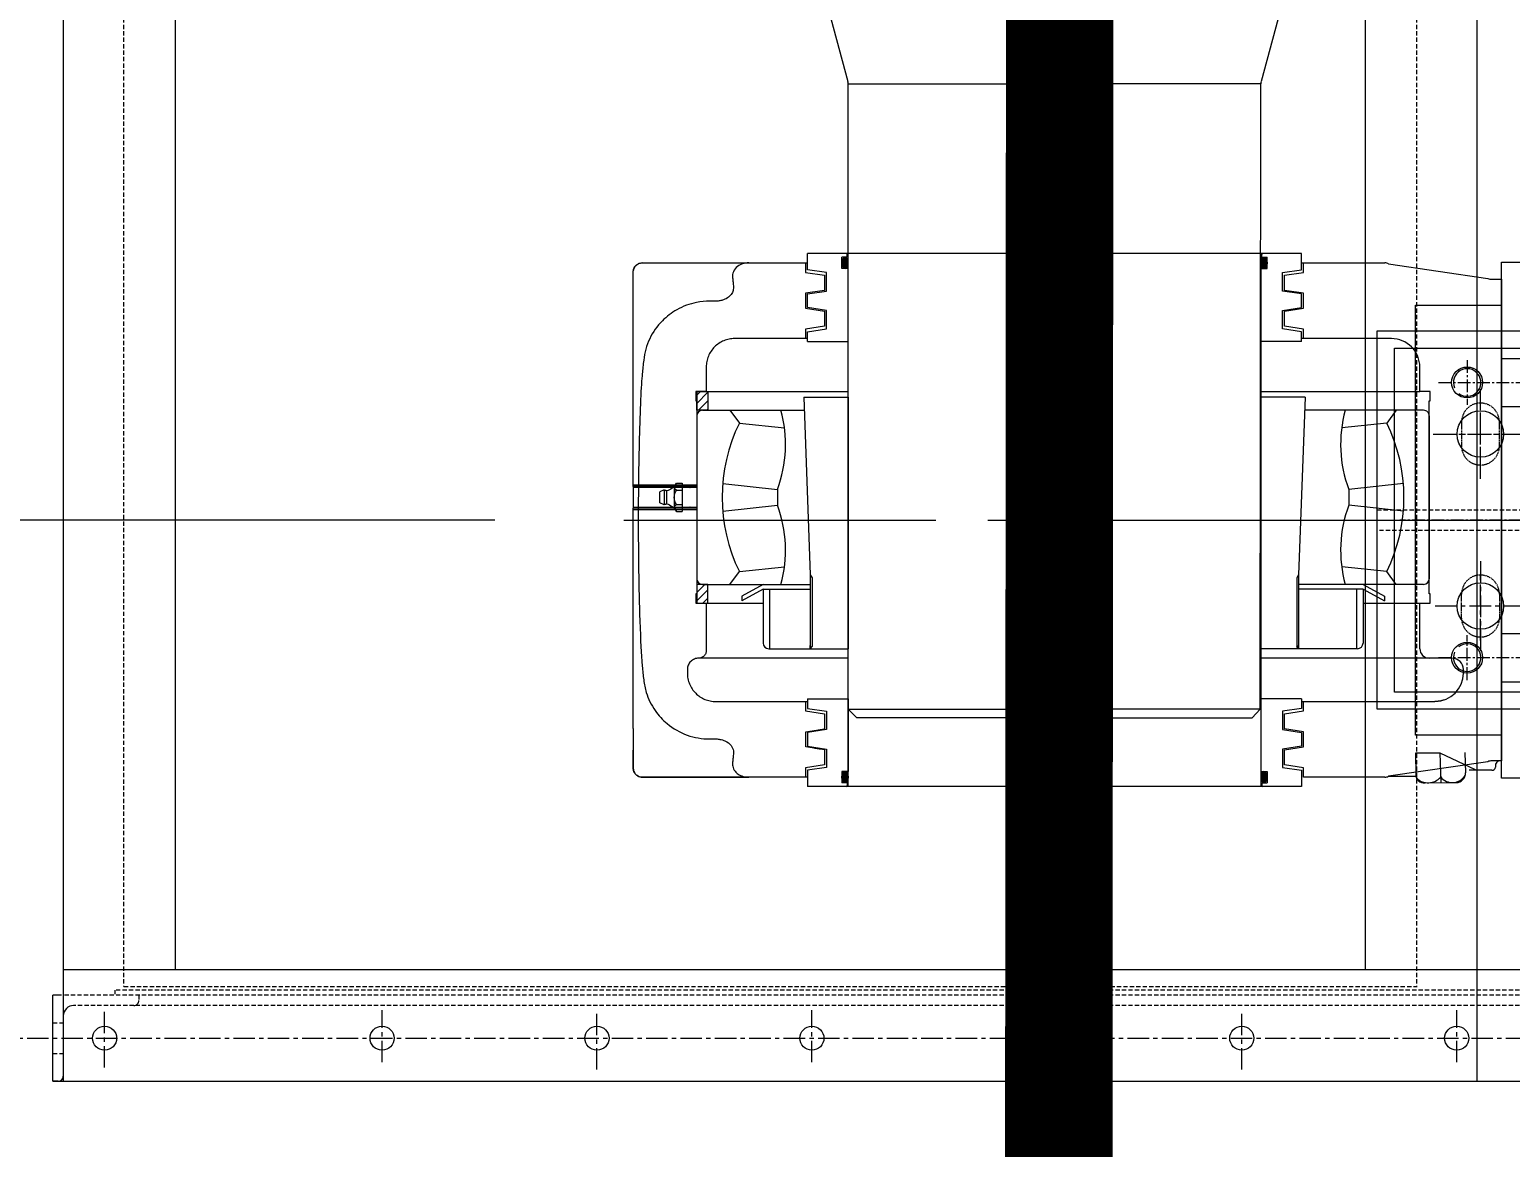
# Model space of a CAD drawing. Header units: inches. Extents: x 209270 to 234360, y -180214 to -150194.
# Drawn here: x 219416 to 220277, y -163428 to -162779 of the extents above; entities that cross this region are included whole.
import ezdxf

# ---------------------------------------------------------------- set-up
doc = ezdxf.new("R2010")
doc.units = ezdxf.units.IN
doc.header["$LTSCALE"] = 10
doc.header["$MEASUREMENT"] = 0
for name, pattern in [('CENTER', [2, 1.25, -0.25, 0.25, -0.25]), ('CENTER2', [1.125, 0.75, -0.125, 0.125, -0.125]), ('HIDDEN', [0.375, 0.25, -0.125])]:
    doc.linetypes.add(name, pattern=pattern)
doc.layers.get('Defpoints').update_dxf_attribs({"color": 69})
doc.layers.add('$AUDIT_BAD_LAYER1', color=7, linetype='Continuous')
for name, color, linetype, lineweight in [('All Bought', 110, 'Continuous', 9), ('CEN', 1, 'CENTER', 9), ('CENETR LINE', 1, 'CENTER2', 9), ('DIM', 42, 'Continuous', 13), ('DIM.', 42, 'Continuous', 13), ('HIDDDEN', 3, 'HIDDEN', 9), ('HIDDEN', 3, 'HIDDEN', 9), ('hoist', 221, 'Continuous', 9), ('MAIN OBJECT', 2, 'Continuous', 18), ('OBJECT', 2, 'Continuous', 18), ('plumer block', 3, 'Continuous', 5), ('STR25', 30, 'Continuous', 5), ('STRUC-25HD', 3, 'HIDDEN', 5)]:
    doc.layers.add(name, color=color, linetype=linetype, lineweight=lineweight)
doc.styles.add('TEXT_225', font='ROMANS.shx', dxfattribs={"width": 0.8})
doc.dimstyles.new('ISGEC_75', dxfattribs={"dimscale": 75, "dimtxt": 2.5, "dimasz": 2.5, "dimexe": 1, "dimexo": 1, "dimgap": 1, "dimtad": 1, "dimdec": 0, "dimzin": 1, "dimdsep": 46, "dimtxsty": 'TEXT_225', "dimcen": 0, "dimclrd": 42, "dimclre": 42, "dimclrt": 4, "dimadec": 0, "dimazin": 0, "dimtfac": 1, "dimtdec": 0, "dimtmove": 0, "dimatfit": 3, "dimfxl": 1, "dimtfill": 1, "dimtolj": 1, "dimtzin": 0, "dimlwd": -1, "dimlwe": -1, "dimarcsym": 0})

# ---------------------------------------------------------------- blocks, each defined once
blk = doc.blocks.new('*D291')
at = {"layer": 'Defpoints', "color": 0, "transparency": 16777216}
for p in [(219718.38, -161563.69), (214886.03, -165263.69), (216776.17, -165263.69, 0.78)]:
    blk.add_point(p, dxfattribs=at)
at = {"layer": 'DIM', "color": 42, "transparency": 16777216}
for p, q in [((219643.38, -161563.69), (214811.03, -161563.69)), ((214886.03, -161751.19), (214886.03, -165076.19)), ((216701.17, -165263.69), (214811.03, -165263.69))]:
    blk.add_line(p, q, dxfattribs=at)
for points in [[(214854.78, -161751.19), (214917.28, -161751.19), (214886.03, -161563.69)], [(214854.78, -165076.19), (214917.28, -165076.19), (214886.03, -165263.69)]]:
    blk.add_solid(points, dxfattribs=at)
at = {"layer": 'DIM', "color": 4, "transparency": 16777216, "insert": (214717.28, -163413.69), "char_height": 187.5, "attachment_point": 5, "rotation": 90, "style": 'TEXT_225', "bg_fill": 3, "box_fill_scale": 1.25, "bg_fill_color": 256, "bg_fill_true_color": 13158600, "bg_fill_transparency": 0}
blk.add_mtext('\\A1;3700', dxfattribs=at)
blk = doc.blocks.new('g.n')
at = {"color": 0, "ltscale": 3.5}
for p, q in [((5686.48, 3491.64), (5687.46, 3494.02)), ((5693.4, 3494.02), (5687.46, 3494.02)), ((5694.37, 3491.64), (5693.4, 3494.02)), ((5684.77, 3486.29), (5682.88, 3485.21)), ((5682.88, 3485.21), (5682.88, 3482.13)), ((5696.09, 3486.29), (5684.77, 3486.29)), ((5686.48, 3491.64), (5694.37, 3491.64)), ((5686.65, 3485.11), (5686.65, 3482.13)), ((5686.98, 3490.45), (5693.87, 3490.45)), ((5694.2, 3485.11), (5694.2, 3482.13)), ((5696.09, 3486.29), (5697.98, 3485.21)), ((5697.98, 3485.21), (5697.98, 3482.13))]:
    blk.add_line(p, q, dxfattribs=at)
blk.add_line((5682.88, 3482.13), (5697.98, 3482.13))
for centre, radius, start, end in [((5679.46, 3492.11), 7.7, 296.99018, 347.57223), ((5684.77, 3484.2), 2.09, 25.59154, 90), ((5687.73, 3491.47), 1.26, 172.0738, 233.49101), ((5690.43, 3479.71), 6.59, 55.03966, 124.96034), ((5693.12, 3491.47), 1.26, 306.50899, 7.9262), ((5701.4, 3492.11), 7.7, 192.42777, 243.00982), ((5696.09, 3484.2), 2.09, 90, 154.40846)]:
    blk.add_arc(centre, radius, start, end, dxfattribs=at)
blk = doc.blocks.new('A$C7d42b53c')
at = {"layer": 'All Bought'}
h = blk.add_hatch(dxfattribs=at)
h.set_pattern_fill('ANSI31', color=256, scale=1.1, angle=90)
h.set_pattern_definition([(135, (-66904.0787, -158575.442), (-2.46957043, -2.46957043), [])])
h.paths.add_polyline_path([(-37.4, 468), (-48.4, 468), (-48.4, 461.5), (-37.4, 461.5)])
h = blk.add_hatch(dxfattribs=at)
h.set_pattern_fill('ANSI31', color=256, scale=1.1, angle=90)
h.set_pattern_definition([(135, (-66873.2787, -158575.442), (-2.46957043, -2.46957043), [])])
h.paths.add_polyline_path([(63.8, 461.5), (74.8, 461.5), (74.8, 468), (63.8, 468)])
h = blk.add_hatch(color=5, dxfattribs=at)
h.dxf.hatch_style = 1
h.set_gradient(color1=(0, 0, 255), color2=(255, 255, 0), tint=1)
edge = h.paths.add_edge_path()
edge.add_ellipse((-149.5, 381.82), major_axis=(3.3, 0), ratio=0.55, start_angle=0, end_angle=360)
h = blk.add_hatch(color=5, dxfattribs=at)
h.dxf.hatch_style = 1
h.set_gradient(color1=(0, 0, 255), color2=(255, 255, 0), tint=1)
edge = h.paths.add_edge_path()
edge.add_ellipse((149.5, 381.82), major_axis=(-3.3, 0), ratio=0.55, start_angle=0, end_angle=360, ccw=False)
h = blk.add_hatch(color=5, dxfattribs=at)
h.dxf.hatch_style = 1
h.set_gradient(color1=(0, 0, 255), color2=(255, 255, 0), tint=1)
edge = h.paths.add_edge_path()
edge.add_ellipse((-149.5, 138.18), major_axis=(3.3, 0), ratio=0.55, start_angle=0, end_angle=360, ccw=False)
h = blk.add_hatch(color=5, dxfattribs=at)
h.dxf.hatch_style = 1
h.set_gradient(color1=(0, 0, 255), color2=(255, 255, 0), tint=1)
edge = h.paths.add_edge_path()
edge.add_ellipse((149.5, 138.18), major_axis=(-3.3, 0), ratio=0.55, start_angle=0, end_angle=360)
for p, q in [((-149.5, 499.72), (-149.5, 437.76)), ((-144.22, 505), (-133.79, 505)), ((-121.21, 505), (6.91, 505)), ((19.49, 505), (144.22, 505)), ((149.5, 499.72), (149.5, 437.76)), ((-86.9, 473.5), (-89, 473.5)), ((-80.3, 380), (-80.3, 466.9)), ((-42.9, 468.55), (-48.4, 468.55)), ((-48.4, 468.55), (-48.4, 462.5)), ((13.2, 468), (-48.4, 468)), ((-42.9, 468), (-42.9, 468.55)), ((60.5, 468), (-34.1, 468)), ((74.8, 468), (13.2, 468)), ((74.8, 468.55), (69.3, 468.55)), ((69.3, 468.55), (69.3, 468)), ((74.8, 462.5), (74.8, 468.55)), ((-105.5, 457), (-105.5, 403.65)), ((-48.4, 462.5), (-75.9, 462.5)), ((-48.4, 462.5), (-48.4, 429.5)), ((-37.4, 464.7), (-37.4, 402)), ((63.8, 464.7), (63.8, 405.49)), ((89, 462.5), (74.8, 462.5)), ((74.8, 462.5), (74.8, 380)), ((-37.4, 448.75), (-30, 443.26)), ((5.22, 452.94), (8.6, 421.12)), ((21.18, 452.94), (17.8, 421.12)), ((63.8, 448.75), (56.4, 443.26)), ((-40.15, 429.5), (-47.02, 441.88)), ((-44.27, 441.88), (-47.02, 441.88)), ((-37.4, 429.5), (-44.27, 441.88)), ((-30, 443.26), (-27.21, 417.04)), ((56.4, 443.26), (53.61, 417.04)), ((105.5, 403.65), (105.5, 446)), ((-149.5, 403.65), (-149.5, 437.75)), ((149.5, 437.75), (149.5, 403.65)), ((-74.8, 426.2), (-74.8, 380)), ((-40.15, 425.65), (-74.8, 425.65)), ((-40.15, 429.5), (-71.5, 429.5)), ((-40.15, 429.5), (-40.15, 402)), ((17.8, 421.12), (8.6, 421.12)), ((71.44, 405.77), (-31.79, 402)), ((71.44, 405.77), (71.5, 380)), ((-155, 116.35), (-155, 403.65)), ((-152.8, 403.65), (-155, 403.65)), ((-145.5, 403.65), (-152.8, 403.65)), ((-144, 404.75), (-149.5, 404.75)), ((-143.85, 392.65), (-145.5, 403.65)), ((-142.35, 393.75), (-144, 404.75)), ((-131.5, 403.65), (-133.15, 392.65)), ((-123.5, 403.65), (-131.5, 403.65)), ((-121.85, 392.65), (-123.5, 403.65)), ((-111, 404.75), (-112.65, 393.75)), ((-109.5, 403.65), (-111.15, 392.65)), ((-105.5, 404.75), (-111, 404.75)), ((-103.85, 403.65), (-109.5, 403.65)), ((-103.85, 403.65), (-103.85, 380)), ((-31.79, 402), (-74.8, 402)), ((-74.8, 402), (-72.86, 402)), ((-74.8, 402), (-73.53, 400.9)), ((-33.66, 400.9), (-73.53, 400.9)), ((-31.79, 402), (-33.66, 400.9)), ((103.85, 403.65), (103.85, 380)), ((103.85, 403.65), (109.5, 403.65)), ((111, 404.75), (105.5, 404.75)), ((109.5, 403.65), (111.15, 392.65)), ((112.65, 393.75), (111, 404.75)), ((123.1, 404.75), (121.45, 393.75)), ((121.85, 392.65), (123.5, 403.65)), ((131.9, 404.75), (123.1, 404.75)), ((123.5, 403.65), (131.5, 403.65)), ((131.5, 403.65), (133.15, 392.65)), ((133.55, 393.75), (131.9, 404.75)), ((144, 404.75), (142.35, 393.75)), ((143.85, 392.65), (145.5, 403.65)), ((149.5, 404.75), (144, 404.75)), ((145.5, 403.65), (152.8, 403.65)), ((152.8, 403.65), (155, 403.65)), ((155, 116.35), (155, 403.65)), ((-133.15, 392.65), (-143.85, 392.65)), ((-133.55, 393.75), (-142.35, 393.75)), ((-111.15, 392.65), (-121.85, 392.65)), ((-112.65, 393.75), (-121.21, 393.75)), ((111.15, 392.65), (121.85, 392.65)), ((121.45, 393.75), (112.65, 393.75)), ((133.15, 392.65), (143.85, 392.65)), ((142.35, 393.75), (133.55, 393.75)), ((-155, 380), (155, 380)), ((-152.8, 380.55), (-154.34, 380.55)), ((-146.2, 383.63), (-152.8, 383.63)), ((-152.8, 380.55), (-152.8, 383.63)), ((-146.2, 380), (-146.2, 383.63)), ((-103.85, 380), (-146.2, 380)), ((71.5, 380), (-74.8, 380)), ((103.85, 380), (146.2, 380)), ((146.2, 380), (146.2, 383.63)), ((146.2, 383.63), (152.8, 383.63)), ((152.8, 380.55), (152.8, 383.63)), ((152.8, 380.55), (154.34, 380.55)), ((155, 140), (-155, 140)), ((-152.8, 139.45), (-154.34, 139.45)), ((-152.8, 139.45), (-152.8, 136.37)), ((-146.2, 140), (-146.2, 136.37)), ((-103.85, 140), (-146.2, 140)), ((-103.85, 116.35), (-103.85, 140)), ((-80.3, 42), (-80.3, 140)), ((-74.8, 83.8), (-74.8, 140)), ((-74.8, 83.8), (-74.8, 140)), ((71.5, 140), (-74.8, 140)), ((71.44, 114.23), (71.5, 140)), ((71.44, 114.23), (71.5, 140)), ((74.8, 140), (74.8, 47.5)), ((103.85, 140), (146.2, 140)), ((103.85, 116.35), (103.85, 140)), ((146.2, 140), (146.2, 136.37)), ((152.8, 139.45), (152.8, 136.37)), ((152.8, 139.45), (154.34, 139.45)), ((-146.2, 136.37), (-152.8, 136.37)), ((146.2, 136.37), (152.8, 136.37)), ((-143.85, 127.35), (-145.5, 116.35)), ((-144, 115.25), (-142.35, 126.25)), ((-133.15, 127.35), (-143.85, 127.35)), ((-142.35, 126.25), (-133.55, 126.25)), ((-133.55, 126.25), (-131.9, 115.25)), ((-131.5, 116.35), (-133.15, 127.35)), ((-121.85, 127.35), (-123.5, 116.35)), ((-123.1, 115.25), (-121.45, 126.25)), ((-111.15, 127.35), (-121.85, 127.35)), ((-121.45, 126.25), (-112.65, 126.25)), ((-112.65, 126.25), (-111, 115.25)), ((-109.5, 116.35), (-111.15, 127.35)), ((109.5, 116.35), (111.15, 127.35)), ((111, 115.25), (112.65, 126.25)), ((111.15, 127.35), (121.85, 127.35)), ((112.65, 126.25), (121.45, 126.25)), ((121.45, 126.25), (123.1, 115.25)), ((121.85, 127.35), (123.5, 116.35)), ((131.5, 116.35), (133.15, 127.35)), ((131.9, 115.25), (133.55, 126.25)), ((133.15, 127.35), (143.85, 127.35)), ((133.55, 126.25), (142.35, 126.25)), ((142.35, 126.25), (144, 115.25)), ((143.85, 127.35), (145.5, 116.35)), ((-145.5, 116.35), (-155, 116.35)), ((-149.5, 67.95), (-149.5, 115.25)), ((-149.5, 115.25), (-144, 115.25)), ((-131.9, 115.25), (-123.1, 115.25)), ((-123.5, 116.35), (-131.5, 116.35)), ((-111, 115.25), (-105.5, 115.25)), ((-103.85, 116.35), (-109.5, 116.35)), ((-105.5, 116.35), (-105.5, 38.7)), ((-74.8, 118), (-73.53, 119.1)), ((-31.79, 118), (-74.8, 118)), ((-74.8, 118), (-72.86, 118)), ((-33.66, 119.1), (-73.53, 119.1)), ((-40.15, 80.5), (-40.15, 118)), ((-37.4, 45.3), (-37.4, 118)), ((-31.79, 118), (-33.66, 119.1)), ((-31.79, 118), (-33.66, 119.1)), ((71.44, 114.23), (-31.79, 118)), ((71.44, 114.23), (-31.79, 118)), ((63.8, 45.3), (63.8, 114.51)), ((103.85, 116.35), (109.5, 116.35)), ((105.5, 64), (105.5, 116.35)), ((105.5, 115.25), (111, 115.25)), ((123.1, 115.25), (131.9, 115.25)), ((123.5, 116.35), (131.5, 116.35)), ((144, 115.25), (149.5, 115.25)), ((145.5, 116.35), (155, 116.35)), ((149.5, 116.35), (149.5, 67.95)), ((-30, 66.74), (-27.21, 92.96)), ((5.22, 57.06), (8.6, 88.88)), ((17.8, 88.88), (8.6, 88.88)), ((21.18, 57.06), (17.8, 88.88)), ((56.4, 66.74), (53.61, 92.96)), ((-40.15, 84.35), (-74.8, 84.35)), ((-40.15, 80.5), (-71.5, 80.5)), ((-48.4, 80.5), (-48.4, 47.5)), ((-40.15, 80.5), (-47.02, 68.12)), ((-37.4, 80.5), (-44.27, 68.12)), ((-140.5, 7.89), (-149, 65.66)), ((-149, 65.66), (-149, 49.81)), ((-44.27, 68.12), (-47.02, 68.12)), ((-37.4, 61.25), (-30, 66.74)), ((63.8, 61.25), (56.4, 66.74)), ((149, 65.66), (140.5, 7.89)), ((-152.77, 44.38), (-152.64, 26.4)), ((-141.7, 49.76), (-147.48, 49.91)), ((-74.8, 47.5), (-48.4, 47.5)), ((-48.4, 47.5), (-48.4, 41.45)), ((74.8, 41.45), (74.8, 47.5)), ((74.8, 47.5), (89, 47.5)), ((-135.31, 35.83), (-152.7, 35.22)), ((-135.31, 35.83), (-144.97, 15.28)), ((-80.3, 28.8), (-80.3, 42)), ((-48.4, 41.45), (-42.9, 41.45)), ((-42.9, 41.45), (-42.9, 42)), ((-42.9, 42), (69.3, 42)), ((60.5, 42), (-34.1, 42)), ((69.3, 42), (69.3, 41.45)), ((69.3, 41.45), (74.8, 41.45)), ((-135.07, 21.27), (-146.93, 20.94)), ((-89, 22.2), (-86.9, 22.2)), ((-140, 0), (-140, 5.6)), ((140, 0), (-140, 0)), ((140, 5.6), (140, 0))]:
    blk.add_line(p, q, dxfattribs=at)
at = {"layer": 'All Bought', "ltscale": 26.877386}
for p, q in [((5.96, 468), (5.96, 505)), ((6.91, 468), (6.91, 505)), ((19.49, 468), (19.49, 505)), ((20.44, 505), (20.44, 468))]:
    blk.add_line(p, q, dxfattribs=at)
at = {"layer": 'All Bought', "ltscale": 3.43245}
for p, q in [((-127.28, 460.51), (-127.28, 456.65)), ((127.28, 456.65), (127.28, 460.51))]:
    blk.add_line(p, q, dxfattribs=at)
at = {"layer": 'All Bought', "ltscale": 50}
for p, q in [((-141.7, 49.76), (-135.31, 49.76)), ((-135.31, 49.76), (-135.31, 35.83))]:
    blk.add_line(p, q, dxfattribs=at)
at = {"layer": 'All Bought'}
for points in [[(-37.4, 468), (-48.4, 468), (-48.4, 461.5), (-37.4, 461.5)], [(63.8, 468), (74.8, 468), (74.8, 461.5), (63.8, 461.5)]]:
    blk.add_lwpolyline(points, close=True, dxfattribs=at)
for centre, radius, start, end in [((-34.1, 464.7), 3.3, 90, 180), ((60.5, 464.7), 3.3, 0, 90), ((13.2, 355.04), 98.23, 63.91337, 116.08663), ((-71.5, 426.2), 3.3, 90, 180), ((-17.65, 492.26), 75.82, 254.90071, 290.25295), ((44.05, 492.26), 75.82, 249.74705, 285.09929), ((-154.34, 381.21), 0.66, 180, 270), ((154.34, 381.21), 0.66, 270, 0), ((-154.34, 138.79), 0.66, 90, 180), ((154.34, 138.79), 0.66, 0, 90), ((-17.65, 17.74), 75.82, 69.74705, 105.09929), ((44.05, 17.74), 75.82, 74.90071, 110.25295), ((-71.5, 83.8), 3.3, 180, 270), ((-144, 67.95), 5.5, 180, 204.64166), ((13.2, 154.96), 98.23, 243.91337, 296.08663), ((89, 64), 16.5, 270, 0), ((144, 67.95), 5.5, 335.35834, 0), ((-147.9, 45.02), 4.91, 85.14907, 187.46608), ((-143.1, 42.69), 9.68, 135.68502, 229.3917), ((-74.8, 42), 5.5, 90, 180), ((-34.1, 45.3), 3.3, 180, 270), ((-34.1, 45.3), 3.3, 180, 270), ((60.5, 45.3), 3.3, 270, 0), ((-143.95, 28.54), 8.71, 128.64423, 238.49275), ((-89, 38.7), 16.5, 180, 270), ((-147.14, 26.44), 5.5, 180.41366, 272.20148), ((-86.9, 28.8), 6.6, 270, 0), ((-143.3, 5.61), 2.2, 180, 260.40593), ((-142.78, 0.79), 2.79, 6.37366, 108.57002), ((-145.5, 5.6), 5.5, 0, 24.64166), ((145.5, 5.6), 5.5, 155.35834, 180)]:
    blk.add_arc(centre, radius, start, end, dxfattribs=at)
at = {"layer": 'All Bought', "extrusion": (0, 0, -1)}
for centre, major_axis, start_param, end_param in [((-127.5, 499.72), (-22, 0), 0, 0.003073), ((-127.5, 505), (-16.72, 0), 4.712389, 6.287425), ((-127.5, 505), (6.29, 0), 0.011262, 3.130331), ((13.2, 505), (6.29, 0), 0.011262, 3.130331), ((127.5, 499.72), (22, 0), 6.28011, 6.283183)]:
    blk.add_ellipse(centre, major_axis=major_axis, ratio=0.000622, start_param=start_param, end_param=end_param, dxfattribs=at)
at = {"layer": 'All Bought', "ltscale": 0.090823, "extrusion": (0, 0, -1)}
for centre, major_axis in [((-127.5, 505), (-6.29, 0)), ((-127.5, 505), (6.29, 0)), ((13.2, 505), (-6.29, 0)), ((13.2, 505), (6.29, 0))]:
    blk.add_ellipse(centre, major_axis=major_axis, ratio=0.000622, start_param=6.271924, end_param=6.294447, dxfattribs=at)
at = {"layer": 'All Bought', "ltscale": 1.578308, "extrusion": (0, 0, -1)}
blk.add_ellipse((-127.5, 393.74), major_axis=(7.24, 0), ratio=0.000622, start_param=0.242578, end_param=0.582696, dxfattribs=at)
at = {"layer": 'All Bought'}
for centre, major_axis in [((-149.5, 381.82), (3.3, 0)), ((149.5, 138.18), (-3.3, 0))]:
    blk.add_ellipse(centre, major_axis=major_axis, ratio=0.55, dxfattribs=at)
at = {"layer": 'All Bought', "extrusion": (0, 0, -1)}
for centre, major_axis in [((149.5, 381.82), (-3.3, 0)), ((-149.5, 138.18), (3.3, 0))]:
    blk.add_ellipse(centre, major_axis=major_axis, ratio=0.55, dxfattribs=at)
at = {"layer": 'All Bought'}
for points, knots in [([(-149.5, 499.72), (-149.5, 500.05), (-149.47, 500.4), (-149.33, 501.1), (-149.22, 501.44), (-148.97, 502.04), (-148.81, 502.36), (-148.41, 502.95), (-148.18, 503.22), (-147.72, 503.68), (-147.45, 503.91), (-146.86, 504.31), (-146.54, 504.47), (-145.94, 504.72), (-145.6, 504.83), (-144.9, 504.97), (-144.55, 505), (-144.22, 505)], [0, 0, 0, 0, 0.0888576, 0.0888576, 0.1777152, 0.1777152, 0.2665731, 0.2665731, 0.3554311, 0.3554311, 0.4442894, 0.4442894, 0.5331477, 0.5331477, 0.6220064, 0.6220064, 0.7108651, 0.7108651, 0.7108651, 0.7108651]), ([(-144.22, 505), (-145.4, 504.88), (-145.78, 504.78), (-146.61, 504.45), (-147.06, 504.2), (-147.9, 503.54), (-148.3, 503.12), (-148.92, 502.19), (-149.16, 501.67), (-149.44, 500.67), (-149.5, 500.19), (-149.5, 499.72)], [0, 0, 0, 0, 0.1054269, 0.1054269, 0.2432705, 0.2432705, 0.3965866, 0.3965866, 0.5495154, 0.5495154, 0.6784358, 0.6784358, 0.6784358, 0.6784358]), ([(144.22, 505), (144.55, 505), (144.9, 504.97), (145.6, 504.83), (145.94, 504.72), (146.54, 504.47), (146.86, 504.31), (147.45, 503.91), (147.72, 503.68), (148.18, 503.22), (148.41, 502.95), (148.81, 502.36), (148.97, 502.04), (149.22, 501.44), (149.33, 501.1), (149.47, 500.4), (149.5, 500.05), (149.5, 499.72)], [-0.7108651, -0.7108651, -0.7108651, -0.7108651, -0.6220064, -0.6220064, -0.5331477, -0.5331477, -0.4442894, -0.4442894, -0.3554311, -0.3554311, -0.2665731, -0.2665731, -0.1777152, -0.1777152, -0.0888576, -0.0888576, 0, 0, 0, 0]), ([(149.5, 499.72), (149.5, 500.29), (149.41, 500.87), (149.04, 501.94), (148.77, 502.45), (148.1, 503.34), (147.69, 503.74), (146.76, 504.38), (146.24, 504.63), (145.48, 504.85), (145.25, 504.9), (145.02, 504.94)], [0, 0, 0, 0, 0.1556608, 0.1556608, 0.3085095, 0.3085095, 0.461459, 0.461459, 0.6144001, 0.6144001, 0.6781392, 0.6781392, 0.6781392, 0.6781392]), ([(-89, 473.5), (-90.02, 473.5), (-91.13, 473.4), (-93.31, 472.97), (-94.37, 472.63), (-96.25, 471.85), (-97.24, 471.34), (-99.09, 470.1), (-99.95, 469.39), (-101.39, 467.95), (-102.1, 467.09), (-103.34, 465.24), (-103.85, 464.25), (-104.63, 462.37), (-104.97, 461.31), (-105.4, 459.13), (-105.5, 458.02), (-105.5, 457)], [0, 0, 0, 0, 0.27768, 0.27768, 0.555361, 0.555361, 0.833041, 0.833041, 1.110722, 1.110722, 1.388402, 1.388402, 1.666083, 1.666083, 1.943763, 1.943763, 2.221444, 2.221444, 2.221444, 2.221444]), ([(-80.3, 466.9), (-80.3, 467.31), (-80.34, 467.75), (-80.51, 468.62), (-80.65, 469.05), (-80.96, 469.8), (-81.17, 470.2), (-81.66, 470.94), (-81.95, 471.28), (-82.52, 471.85), (-82.86, 472.14), (-83.6, 472.63), (-84, 472.84), (-84.75, 473.15), (-85.18, 473.29), (-86.05, 473.46), (-86.49, 473.5), (-86.9, 473.5)], [-0.8885776, -0.8885776, -0.8885776, -0.8885776, -0.7775054, -0.7775054, -0.6664332, -0.6664332, -0.555361, -0.555361, -0.4442888, -0.4442888, -0.3332166, -0.3332166, -0.2221444, -0.2221444, -0.1110722, -0.1110722, 0, 0, 0, 0]), ([(-75.9, 462.5), (-76.17, 462.5), (-76.47, 462.53), (-77.05, 462.64), (-77.33, 462.73), (-77.83, 462.94), (-78.1, 463.08), (-78.59, 463.41), (-78.82, 463.6), (-79.2, 463.98), (-79.39, 464.21), (-79.72, 464.7), (-79.86, 464.97), (-80.07, 465.47), (-80.16, 465.75), (-80.27, 466.33), (-80.3, 466.63), (-80.3, 466.9)], [1.1847701, 1.1847701, 1.1847701, 1.1847701, 1.2588182, 1.2588182, 1.3328664, 1.3328664, 1.4069145, 1.4069145, 1.4809626, 1.4809626, 1.5550108, 1.5550108, 1.6290589, 1.6290589, 1.703107, 1.703107, 1.7771552, 1.7771552, 1.7771552, 1.7771552]), ([(105.5, 446), (105.5, 447.02), (105.4, 448.13), (104.97, 450.31), (104.63, 451.37), (103.85, 453.25), (103.34, 454.24), (102.1, 456.09), (101.39, 456.95), (99.95, 458.39), (99.09, 459.1), (97.24, 460.34), (96.25, 460.85), (94.37, 461.63), (93.31, 461.97), (91.13, 462.4), (90.02, 462.5), (89, 462.5)], [-2.221444, -2.221444, -2.221444, -2.221444, -1.943763, -1.943763, -1.666083, -1.666083, -1.388402, -1.388402, -1.110722, -1.110722, -0.833041, -0.833041, -0.555361, -0.555361, -0.27768, -0.27768, 0, 0, 0, 0]), ([(-149.5, 437.76), (-149.5, 437.76), (-149.5, 437.76), (-149.5, 437.77), (-149.5, 437.77), (-149.5, 437.77)], [-0.001174289, -0.001174289, -0.001174289, -0.001174289, -0.000650113, -0.000650113, 0, 0, 0, 0]), ([(149.5, 437.77), (149.5, 437.77), (149.5, 437.77), (149.5, 437.76), (149.5, 437.76), (149.5, 437.76)], [-0.001174289, -0.001174289, -0.001174289, -0.001174289, -0.000524176, -0.000524176, 0, 0, 0, 0]), ([(-133.55, 393.74), (-133.5, 394.09), (-133.44, 394.45), (-133.27, 395.57), (-133.15, 396.38), (-132.9, 398.04), (-132.77, 398.9), (-132.4, 401.36), (-132.15, 403.01), (-131.9, 404.67)], [2.3836015, 2.3836015, 2.3836015, 2.3836015, 2.4838288, 2.4838288, 2.7150976, 2.7150976, 2.9463663, 2.9463663, 3.3713346, 3.3713346, 3.3713346, 3.3713346]), ([(-131.9, 404.67), (-131.35, 404.65), (-130.66, 404.63), (-129.13, 404.61), (-128.29, 404.6), (-127.5, 404.6), (-126.71, 404.6), (-125.87, 404.61), (-124.34, 404.63), (-123.65, 404.65), (-123.1, 404.67)], [-0.424669, -0.424669, -0.424669, -0.424669, -0.2155926, -0.2155926, 0, 0, 0, 0.2155926, 0.2155926, 0.424669, 0.424669, 0.424669, 0.424669]), ([(-123.1, 404.67), (-122.85, 403.01), (-122.6, 401.36), (-122.23, 398.9), (-122.1, 398.04), (-121.85, 396.38), (-121.73, 395.57), (-121.56, 394.45), (-121.5, 394.09), (-121.45, 393.74)], [0.9626443, 0.9626443, 0.9626443, 0.9626443, 1.3876126, 1.3876126, 1.6188814, 1.6188814, 1.8501501, 1.8501501, 1.9503774, 1.9503774, 1.9503774, 1.9503774]), ([(-121.45, 393.74), (-121.28, 393.75), (-121.21, 393.75), (-121.21, 393.75), (-121.21, 393.75), (-121.21, 393.75)], [0.7077487, 0.7077487, 0.7077487, 0.7077487, 0.8623955, 0.8623955, 0.8624667, 0.8624667, 0.8624667, 0.8624667]), ([(-104.49, 33.02), (-104.6, 33.33), (-104.71, 33.65), (-104.94, 34.43), (-105.06, 34.9), (-105.22, 35.69), (-105.27, 35.99), (-105.34, 36.44), (-105.36, 36.58), (-105.38, 36.79), (-105.39, 36.86), (-105.41, 37), (-105.41, 37.06), (-105.43, 37.2), (-105.44, 37.28), (-105.45, 37.48), (-105.46, 37.61), (-105.49, 38.08), (-105.5, 38.4), (-105.5, 38.72)], [-0.6807062, -0.6807062, -0.6807062, -0.6807062, -0.5764375, -0.5764375, -0.439189, -0.439189, -0.3543908, -0.3543908, -0.3166647, -0.3166647, -0.2959985, -0.2959985, -0.2786915, -0.2786915, -0.2582719, -0.2582719, -0.2216449, -0.2216449, -0.1292037, -0.1292037, -0.1292037, -0.1292037]), ([(-145.5, 5.61), (-145.5, 5.61), (-145.5, 5.73), (-145.5, 6.29), (-145.5, 6.8), (-145.5, 8.85), (-145.5, 10.99), (-145.5, 15.2), (-145.5, 16.92), (-145.5, 18.79)], [13.151276, 13.151276, 13.151276, 13.151276, 13.584275, 13.584275, 14.127648, 14.127648, 15.21439, 15.21439, 15.830404, 15.830404, 15.830404, 15.830404])]:
    blk.add_open_spline(points, degree=3, knots=knots, dxfattribs=at)
for points, weights in [([(-149.5, 437.77), (-149.5, 468), (-149.5, 499.72)], [0.999999999634, 0.999999597681, 1]), ([(149.5, 499.72), (149.5, 468), (149.5, 437.77)], [1, 0.999999598847, 0.999999999635])]:
    blk.add_rational_spline(points, weights, degree=2, dxfattribs=at)
at = {"layer": 'All Bought', "ltscale": 5.160894}
for points in [[(-84.97, 499.71), (-87.64, 499.45), (-90.31, 499.18), (-92.97, 498.9)], [(92.97, 498.9), (90.31, 499.18), (87.64, 499.45), (84.97, 499.71)]]:
    blk.add_open_spline(points, degree=3, dxfattribs=at)
at = {"layer": 'All Bought', "ltscale": 28.138302}
blk.add_open_spline([(84.97, 499.71), (79.19, 500.47), (63.37, 501.06), (31.71, 501.86), (15.85, 502.06), (-9.76, 502.06), (-19.52, 501.99), (-39.02, 501.68), (-48.77, 501.45), (-70.68, 500.78), (-77.33, 500.29), (-84.97, 499.71)], degree=3, knots=[0, 0, 0, 0, 4.323377, 4.323377, 8.646753, 8.646753, 11.307839, 11.307839, 13.968924, 13.968924, 17.293507, 17.293507, 17.293507, 17.293507], dxfattribs=at)
at = {"layer": 'All Bought'}
for points, weights, knots in [([(7.45, 505), (7.45, 494.02), (7.46, 483.02), (7.47, 471.98), (7.47, 471.92), (7.47, 471.85), (7.47, 471.78), (7.47, 470.52), (7.47, 469.26), (7.47, 468)], [0.999999994503, 0.999999111285, 0.999999110427, 0.999999991929, 0.999999991929, 0.999999991929, 0.999999991929, 0.999999991929, 0.999999991929, 0.999999991929], [0.006199, 0.006199, 0.006199, 0.006199, 3.000001, 3.000001, 3.000001, 3.017821, 3.017821, 3.017821, 3.360084, 3.360084, 3.360084, 3.360084]), ([(18.95, 468), (18.95, 469.26), (18.95, 470.52), (18.95, 471.78), (18.95, 471.85), (18.95, 471.93), (18.95, 472), (18.95, 483.03), (18.95, 494.03), (18.95, 505)], [1, 1, 1, 1, 1, 1, 1, 0.999999119112, 0.999999119162, 1.00000000015], [-0.352362, -0.352362, -0.352362, -0.352362, -0.010865, -0.010865, -0.010865, 0.009109, 0.009109, 0.009109, 3.000172, 3.000172, 3.000172, 3.000172])]:
    blk.add_rational_spline(points, weights, degree=3, knots=knots, dxfattribs=at)
at = {"layer": 'All Bought', "ltscale": 30.627644}
blk.add_open_spline([(-92.97, 498.9), (-95.42, 498.64), (-97.85, 498.14), (-103.97, 496.26), (-107.55, 494.51), (-113.61, 490.29), (-116.17, 487.93), (-121.25, 481.8), (-123.52, 477.81), (-126.52, 469.38), (-127.28, 464.94), (-127.28, 460.51)], degree=3, knots=[0, 0, 0, 0, 0.671585, 0.671585, 1.74612, 1.74612, 2.686051, 2.686051, 3.917924, 3.917924, 5.127766, 5.127766, 5.127766, 5.127766], dxfattribs=at)
at = {"layer": 'All Bought', "ltscale": 30.627657}
blk.add_open_spline([(127.28, 460.51), (127.28, 463.07), (127.03, 465.63), (125.72, 472.16), (124.28, 476.05), (120.52, 482.71), (118.35, 485.55), (112.79, 491.06), (109.25, 493.55), (101.49, 497.26), (97.27, 498.45), (92.97, 498.9)], degree=3, knots=[0, 0, 0, 0, 0.698426, 0.698426, 1.815907, 1.815907, 2.783318, 2.783318, 3.949449, 3.949449, 5.127761, 5.127761, 5.127761, 5.127761], dxfattribs=at)
at = {"layer": 'All Bought', "ltscale": 1.369994}
for points in [[(-127.28, 456.65), (-127.28, 456.3), (-127.3, 455.94), (-127.37, 455.23), (-127.43, 454.88), (-127.5, 454.53)], [(127.5, 454.53), (127.43, 454.88), (127.37, 455.23), (127.3, 455.94), (127.28, 456.3), (127.28, 456.65)]]:
    blk.add_open_spline(points, degree=3, knots=[0, 0, 0, 0, 0.0971084, 0.0971084, 0.1942169, 0.1942169, 0.1942169, 0.1942169], dxfattribs=at)
at = {"layer": 'All Bought', "ltscale": 7.97493}
blk.add_open_spline([(-127.5, 454.53), (-127.67, 453.53), (-127.96, 452.55), (-129.01, 450.22), (-129.94, 448.98), (-132, 447.38), (-133.07, 446.91), (-134.59, 446.68), (-135.04, 446.67), (-135.48, 446.7)], degree=3, knots=[-1.271154, -1.271154, -1.271154, -1.271154, -0.991177, -0.991177, -0.543213, -0.543213, -0.160187, -0.160187, 0, 0, 0, 0], dxfattribs=at)
at = {"layer": 'All Bought', "ltscale": 7.975439}
blk.add_open_spline([(135.48, 446.7), (135.01, 446.67), (134.54, 446.69), (133.29, 446.89), (132.53, 447.17), (131.01, 448.07), (130.28, 448.73), (128.96, 450.39), (128.4, 451.42), (127.79, 453.18), (127.62, 453.85), (127.5, 454.53)], degree=3, knots=[0, 0, 0, 0, 0.170665, 0.170665, 0.44373, 0.44373, 0.748006, 0.748006, 1.080877, 1.080877, 1.271144, 1.271144, 1.271144, 1.271144], dxfattribs=at)
at = {"layer": 'All Bought', "ltscale": 14.638486}
blk.add_open_spline([(-140.81, 447.19), (-141.61, 447.29), (-142.38, 447.24), (-144.23, 446.87), (-145.2, 446.39), (-146.68, 445.25), (-147.24, 444.64), (-148.31, 443.1), (-148.76, 442.11), (-149.35, 440), (-149.5, 438.89), (-149.5, 437.77)], degree=3, knots=[-2.464093, -2.464093, -2.464093, -2.464093, -2.121741, -2.121741, -1.581706, -1.581706, -1.150319, -1.150319, -0.575156, -0.575156, -0.001138, -0.001138, -0.001138, -0.001138], dxfattribs=at)
at = {"layer": 'All Bought', "ltscale": 3.937527}
for points, knots in [([(-135.48, 446.7), (-136.44, 446.76), (-137.36, 446.84), (-139.14, 447.01), (-139.99, 447.1), (-140.81, 447.19)], [-0.6913466, -0.6913466, -0.6913466, -0.6913466, -0.3456733, -0.3456733, 0, 0, 0, 0]), ([(140.81, 447.19), (139.99, 447.1), (139.14, 447.01), (137.36, 446.84), (136.44, 446.76), (135.48, 446.7)], [0, 0, 0, 0, 0.3456733, 0.3456733, 0.6913466, 0.6913466, 0.6913466, 0.6913466])]:
    blk.add_open_spline(points, degree=3, knots=knots, dxfattribs=at)
at = {"layer": 'All Bought', "ltscale": 14.63816}
blk.add_open_spline([(149.5, 437.77), (149.5, 438.97), (149.33, 440.15), (148.65, 442.39), (148.14, 443.43), (147.43, 444.34), (146.65, 445.34), (145.62, 446.19), (143.34, 447.14), (142.11, 447.34), (140.81, 447.19)], degree=3, knots=[-2.462956, -2.462956, -2.462956, -2.462956, -1.850033, -1.850033, -1.233355, -1.233355, -1.233355, -0.556614, -0.556614, 0, 0, 0, 0], dxfattribs=at)
at = {"layer": 'All Bought', "ltscale": 0.013366}
for points in [[(-149.5, 437.76), (-149.5, 437.76), (-149.5, 437.77), (-149.5, 437.77)], [(149.5, 437.77), (149.5, 437.77), (149.5, 437.76), (149.5, 437.76)]]:
    blk.add_open_spline(points, degree=3, dxfattribs=at)
at = {"layer": 'All Bought'}
for points in [[(-149.5, 437.75), (-149.5, 437.75), (-149.5, 437.76), (-149.5, 437.76)], [(149.5, 437.76), (149.5, 437.76), (149.5, 437.75), (149.5, 437.75)]]:
    blk.add_open_spline(points, degree=3, dxfattribs=at)
at = {"layer": 'CENETR LINE', "ltscale": 24.192183}
for p, q in [((0, 510.5), (0, -0.31)), ((-155, 260), (155, 260))]:
    blk.add_line(p, q, dxfattribs=at)
at = {"layer": 'All Bought', "xscale": -1.1, "yscale": 1.1, "zscale": 1.1}
blk.add_blockref('g.n', (6272.67, -3353.85), dxfattribs=at)
blk = doc.blocks.new('A$VNI7697676')
at = {"layer": 'All Bought'}
for p, q in [((0, 1615), (0, -1615)), ((-139.83, -1171.74), (-120.17, -1245.11)), ((139.83, -1171.74), (120.17, -1245.11)), ((-120, -1246.41), (0, -1246.4)), ((-120, -1610), (-120, -1246.41)), ((120, -1246.41), (0, -1246.4)), ((119.67, -1610), (120, -1246.41)), ((-115, -1615), (-120, -1610)), ((115, -1615), (119.67, -1610)), ((0, -1615), (-115, -1615)), ((0, -1615), (115, -1615))]:
    blk.add_line(p, q, dxfattribs=at)
at = {"layer": 'All Bought', "ltscale": 0.25}
for p in [(-120, -1610), (119.67, -1610)]:
    blk.add_line(p, (0, -1609.99), dxfattribs=at)
at = {"layer": 'All Bought'}
for centre, start, end in [((-125, -1246.41), 0, 15), ((125, -1246.41), 165, 180)]:
    blk.add_arc(centre, 5, start, end, dxfattribs=at)
blk = doc.blocks.new('A$Caf28373f')
for centre in [(-80, 20, -5460), (79.98, 20, -4112.11)]:
    blk.add_circle(centre, 9)
for centre, start, end in [((-80, 20, -5460), 66.99271, 37.42559), ((79.98, 20, -4112.11), 142.57441, 113.00729)]:
    blk.add_arc(centre, 8, start, end)
at = {"layer": 'CENETR LINE'}
for p, q in [((0, -45.46, 83400.99), (0, 59.12)), ((-80, 36.74, -5460), (-80, -53.84, 77940.99)), ((79.98, 36.74, -4112.11), (79.98, -48.75, 79288.87)), ((-93.07, 20, 57196822.12), (-66.94, 20, -57207742.12)), ((93.05, 20, 57198170.01), (66.92, 20, -57206394.23))]:
    blk.add_line(p, q, dxfattribs=at)
at = {"layer": 'MAIN OBJECT'}
for points in [[(-125, 50), (124.98, 50), (124.98, 0), (-125, 0)], [(-150, -18), (-150, 0), (149.98, 0), (149.98, -18)], [(-165, -38), (-165, -18), (164.98, -18), (164.98, -38)]]:
    blk.add_lwpolyline(points, close=True, dxfattribs=at)
at = {"layer": 'plumer block'}
for p, q in [((-94, 0, -5460), (-94, -38, -5460)), ((-66, 0, -5460), (-66, -38, -5460)), ((65.98, 0, -4112.11), (65.98, -38, -4112.11)), ((93.98, 0, -4112.11), (93.98, -38, -4112.11)), ((-94, -38, -5460), (-94, -38, -5460)), ((-66, -38, -5460), (-66, -38, -5460)), ((65.98, -38, -4112.11), (65.98, -38, -4112.11)), ((93.98, -38, -4112.11), (93.98, -38, -4112.11))]:
    blk.add_line(p, q, dxfattribs=at)
blk = doc.blocks.new('A$Cb99c24d6')
at = {"layer": 'OBJECT'}
for points in [[(0, 164.98), (50, 164.98), (395.1, 89.4), (395.1, 25.3), (374.31, 4.3), (34.5, 4.3), (14.3, 25.3), (14.3, 90), (0, 90)], [(0, -165), (50, -165), (395.1, -89.4), (395.1, -25.3), (374.31, -4.3), (34.5, -4.3), (14.3, -25.3), (14.3, -90), (0, -90)]]:
    blk.add_lwpolyline(points, close=True, dxfattribs=at)
at = {"layer": 'MAIN OBJECT', "rotation": 90}
blk.add_blockref('A$Caf28373f', (-38, 0), dxfattribs=at)
blk = doc.blocks.new('A$Ca8e9f297')
at = {"layer": 'CEN'}
for p, q in [((0, 134.41), (0, -134.41)), ((-255, 30), (-255, 70)), ((-75.08, 30), (-75.08, 70)), ((75.08, 30), (75.08, 70)), ((255, 30), (255, 70)), ((-281.12, 50), (-228.88, 50)), ((-101.2, 50), (-48.96, 50)), ((101.2, 50), (48.96, 50)), ((228.88, 50), (281.12, 50)), ((-351.62, 0), (351.62, 0)), ((-255, -70), (-255, -30)), ((-75.08, -70), (-75.08, -30)), ((75.08, -70), (75.08, -30)), ((255, -70), (255, -30)), ((-228.88, -50), (-281.12, -50)), ((-48.96, -50), (-101.2, -50)), ((48.96, -50), (101.2, -50)), ((281.12, -50), (228.88, -50))]:
    blk.add_line(p, q, dxfattribs=at)
at = {"layer": 'MAIN OBJECT', "ltscale": 0.2, "elevation": -5434512.11}
blk.add_lwpolyline([(-305, 100), (305, 100), (305, -100), (-305, -100)], close=True, dxfattribs=at)
at = {"layer": 'MAIN OBJECT', "elevation": 0}
blk.add_lwpolyline([(-180.2, -4.4, 0.414214), (-190.4, -14.6), (-190.4, -89.4), (-204.7, -89.4), (-204.7, 89.4), (-190.4, 89.4), (-190.4, 14.6, 0.414214), (-180.2, 4.4), (180.2, 4.4, 0.414214), (190.4, 14.6), (190.4, 89.4), (204.7, 89.4), (204.7, -89.4), (190.4, -89.4), (190.4, -14.6, 0.414214), (180.2, -4.4), (-180.2, -4.4)], format="xyb", dxfattribs=at)
at = {"layer": 'MAIN OBJECT'}
for centre in [(-255, 50, 513.62), (-75.08, 50, -5.75), (75.08, 50, -5.75), (255, 50, 513.62), (-255, -50, 513.62), (-75.08, -50, -5.75), (75.08, -50, -5.75), (255, -50, 513.62)]:
    blk.add_circle(centre, 13.5, dxfattribs=at)
blk = doc.blocks.new('A$Ca7c4800b')
at = {"layer": 'CEN'}
for p, q in [((0, 156.42), (0, -156.42)), ((-255, 23.88, 5434512.11), (-255, 76.12, 5434512.11)), ((-75, 23.88, 5434512.11), (-75, 76.12, 5434512.11)), ((75, 23.88, 5434512.11), (75, 76.12, 5434512.11)), ((255, 23.88, 5434512.11), (255, 76.12, 5434512.11)), ((-282.44, 50, 5434512.11), (-228.77, 50, 5434512.11)), ((-48.99, 50, 5434512.11), (-101.23, 50, 5434512.11)), ((48.99, 50, 5434512.11), (101.23, 50, 5434512.11)), ((228.99, 50, 5434512.11), (281.23, 50, 5434512.11)), ((-359.98, 0), (359.98, 0)), ((-255, -23.88, 5434512.11), (-255, -76.12, 5434512.11)), ((-75, -23.88, 5434512.11), (-75, -76.12, 5434512.11)), ((75, -23.88, 5434512.11), (75, -76.12, 5434512.11)), ((255, -23.88, 5434512.11), (255, -76.12, 5434512.11)), ((-228.77, -50, 5434512.11), (-282.44, -50, 5434512.11)), ((-101.23, -50, 5434512.11), (-48.99, -50, 5434512.11)), ((101.23, -50, 5434512.11), (48.99, -50, 5434512.11)), ((281.23, -50, 5434512.11), (228.99, -50, 5434512.11))]:
    blk.add_line(p, q, dxfattribs=at)
at = {"layer": 'HIDDEN', "ltscale": 0.2}
for points in [[(-243.94, 57, 1), (-265.94, 57), (-265.94, 43, 1), (-243.94, 43)], [(-86.06, 57, -1), (-64.06, 57), (-64.06, 43, -1), (-86.06, 43)], [(86.06, 57, 1), (64.06, 57), (64.06, 43, 1), (86.06, 43)], [(266.06, 57, 1), (244.06, 57), (244.06, 43, 1), (266.06, 43)], [(-243.94, -57, -1), (-265.94, -57), (-265.94, -43, -1), (-243.94, -43)], [(-86.06, -57, 1), (-64.06, -57), (-64.06, -43, 1), (-86.06, -43)], [(86.06, -57, -1), (64.06, -57), (64.06, -43, -1), (86.06, -43)], [(266.06, -57, -1), (244.06, -57), (244.06, -43, -1), (266.06, -43)]]:
    blk.add_lwpolyline(points, format="xyb", close=True, dxfattribs=at)
at = {"layer": 'STR25', "ltscale": 0.2}
blk.add_lwpolyline([(-315, 110), (315, 110), (315, -110), (-315, -110)], close=True, dxfattribs=at)
at = {"layer": 'STRUC-25HD'}
for points in [[(-164, 110), (-176, 110), (-176, 6), (-164, 6)], [(-6, 110), (6, 110), (6, 6), (-6, 6)], [(164, 110), (176, 110), (176, 6), (164, 6)], [(315, 6), (315, -6), (-315, -6), (-315, 6)], [(-164, -110), (-176, -110), (-176, -6), (-164, -6)], [(-6, -110), (6, -110), (6, -6), (-6, -6)], [(164, -110), (176, -110), (176, -6), (164, -6)]]:
    blk.add_lwpolyline(points, close=True, dxfattribs=at)
blk = doc.blocks.new('A$Ccd523e08')
at = {"layer": 'CEN'}
blk.add_line((-55.52, -1500, 4.74), (-2941.86, -1500, 4.74), dxfattribs=at)
at = {"layer": 'All Bought', "xscale": -1, "rotation": 270}
blk.add_blockref('A$C7d42b53c', (-260, -1500, -0.76), dxfattribs=at)
at = {"layer": 'DIM', "xscale": -1}
for name, p in [('A$VNI7697676', (0, 0)), ('A$Cb99c24d6', (-298, -1500, 4.74)), ('A$Ca7c4800b', (-502.7, -1500, 4.74)), ('A$Ca8e9f297', (-502.7, -1500, 4.74))]:
    blk.add_blockref(name, p, dxfattribs=at)
blk = doc.blocks.new('A$Cdf87a385')
at = {"layer": 'CEN'}
for p, q in [((-809, 1818.54), (-809, 1783.77)), ((-434, 1818.54), (-434, 1783.77)), ((-147.63, 1817.35), (-147.63, 1783.43)), ((-934, 1814.2), (-934, 1783.92)), ((-684, 1814.2), (-684, 1783.92)), ((-559, 1814.2), (-559, 1783.92)), ((-309, 1814.2), (-309, 1783.91)), ((-62.55, 1800.24), (-1600.74, 1800.24))]:
    blk.add_line(p, q, dxfattribs=at)
at = {"layer": 'HIDDDEN'}
for p, q in [((-123.63, 1787.24), (-123.63, 1822.24)), ((-117.63, 1809.24), (-123.38, 1809.24)), ((-117.63, 1809.24), (-122.63, 1809.24)), ((-117.63, 1791.24), (-123.38, 1791.24)), ((-117.63, 1791.24), (-122.63, 1791.24)), ((-1619.29, 1781.24), (-165.63, 1781.24)), ((-1619.29, 1775.24), (-123.63, 1775.24)), ((-167.63, 1775.24), (-167.63, 1778.24)), ((-164.63, 1781.24), (-129.63, 1781.24)), ((-153.63, 1772.24), (-153.63, 1775.24)), ((-1619.29, 1772.24), (-153.89, 1772.24)), ((-158.88, 1770.24), (-910.95, 1770.24)), ((-910.71, -1770.24), (-910.7, 1770.24)), ((-158.64, -1770.24), (-158.63, 1770.24))]:
    blk.add_line(p, q, dxfattribs=at)
at = {"layer": 'MAIN OBJECT'}
for p, q in [((-117.63, 1825.24), (-1619.29, 1825.24)), ((-945.71, -1825.24), (-945.7, 1825.24)), ((-123.64, -1825.24), (-123.63, 1825.24)), ((-120.63, 1825.24), (-117.63, 1825.24)), ((-117.63, 1825.24), (-117.63, 1775.24)), ((-122.63, 1775.24), (-117.63, 1775.24)), ((-123.63, 1760.24), (-1619.29, 1760.24)), ((-880.71, -1760.24), (-880.7, 1760.24)), ((-188.64, -1760.24), (-188.63, 1760.24))]:
    blk.add_line(p, q, dxfattribs=at)
for centre in [(-934, 1800.24), (-809, 1800.24), (-684, 1800.24), (-559, 1800.24), (-434, 1800.24), (-309, 1800.24), (-147.63, 1800.24)]:
    blk.add_circle(centre, 7, dxfattribs=at)
at = {"layer": 'MAIN OBJECT', "ltscale": 0.5}
for centre, radius, start, end in [((-120.63, 1822.24), 3, 89.99986, 179.99987), ((-129.63, 1787.24), 6, 269.99986, 359.99987), ((-164.63, 1778.24), 3, 89.99986, 179.99987)]:
    blk.add_arc(centre, radius, start, end, dxfattribs=at)
blk = doc.blocks.new('*D298')
at = {"layer": 'Defpoints', "color": 0, "transparency": 16777216}
for p in [(219761.44, -160063.69, 0), (218280.01, -163063.69), (219761.44, -163063.69, 0)]:
    blk.add_point(p, dxfattribs=at)
at = {"layer": 'DIM', "color": 42, "transparency": 16777216}
for p, q in [((219686.44, -160063.69), (218205.01, -160063.69)), ((218280.01, -160251.19), (218280.01, -162876.19)), ((219686.44, -163063.69), (218205.01, -163063.69))]:
    blk.add_line(p, q, dxfattribs=at)
for points in [[(218248.76, -160251.19), (218311.26, -160251.19), (218280.01, -160063.69)], [(218248.76, -162876.19), (218311.26, -162876.19), (218280.01, -163063.69)]]:
    blk.add_solid(points, dxfattribs=at)
at = {"layer": 'DIM', "color": 4, "transparency": 16777216, "char_height": 187.5, "attachment_point": 5, "rotation": 90, "style": 'TEXT_225', "bg_fill": 3, "box_fill_scale": 1.25, "bg_fill_color": 256, "bg_fill_true_color": 13158600, "bg_fill_transparency": 0}
for s, insert in [('\\A1;BRG CRS', (218448.76, -161563.69)), ('\\A1;=3000=', (218111.26, -161563.69))]:
    blk.add_mtext(s, dxfattribs=dict(at, insert=insert))
blk = doc.blocks.new('*D479')
at = {"layer": 'Defpoints', "color": 0, "transparency": 16777216}
for p in [(220514.64, -163220.11, 5.5), (217011.86, -165499.38, 0.78), (217011.86, -166213.93)]:
    blk.add_point(p, dxfattribs=at)
at = {"layer": 'DIM', "color": 42, "transparency": 16777216}
for p, q in [((220514.64, -163295.11), (220514.64, -166288.93)), ((217011.86, -165574.38), (217011.86, -166288.93)), ((220327.14, -166213.93), (217199.36, -166213.93))]:
    blk.add_line(p, q, dxfattribs=at)
for points in [[(217199.36, -166182.68), (217199.36, -166245.18), (217011.86, -166213.93)], [(220327.14, -166182.68), (220327.14, -166245.18), (220514.64, -166213.93)]]:
    blk.add_solid(points, dxfattribs=at)
at = {"layer": 'DIM', "color": 4, "transparency": 16777216, "insert": (218763.25, -166045.18), "char_height": 187.5, "attachment_point": 5, "style": 'TEXT_225', "bg_fill": 3, "box_fill_scale": 1.25, "bg_fill_color": 256, "bg_fill_true_color": 13158600, "bg_fill_transparency": 0}
blk.add_mtext('\\A1;3503', dxfattribs=at)
blk = doc.blocks.new('A$C67244592')
at = {"layer": 'hoist', "lineweight": 0, "const_width": 62.5}
blk.add_lwpolyline([(0, -500), (4.32, 5159.85, 0.081795), (-153.32, 6122.03), (-1342.42, 9643.92, -0.081584), (-1500.06, 10603.59), (-1500.06, 15050)], format="xyb", dxfattribs=at)

msp = doc.modelspace()

# ---------------------------------------------------------------- dimensions: what is measured, and where the dimension line sits
at = {"layer": 'DIM'}
dim = msp.add_linear_dim(base=(214886.03, -165263.69), p1=(219718.38, -161563.69), p2=(216776.17, -165263.69, 0.78), angle=90, dimstyle='ISGEC_75', dxfattribs=at)
dim.commit()
dim.dimension.update_dxf_attribs({"geometry": '*D291', "text_midpoint": (214717.28, -163413.69)})

# ---------------------------------------------------------------- next in the draw order: block references
at = {"layer": '$AUDIT_BAD_LAYER1', "color": 1, "rotation": 180.0000473434895}
msp.add_blockref('A$Cdf87a385', (219311.87, -161564.7, 0.76), dxfattribs=at)
at = {"layer": 'DIM', "xscale": -1}
msp.add_blockref('A$Ccd523e08', (220011.94, -161563.69, 0.76), dxfattribs=at)

# ---------------------------------------------------------------- next in the draw order: dimensions: what is measured, and where the dimension line sits
at = {"layer": 'DIM'}
dim = msp.add_linear_dim(base=(218280.01, -163063.69), p1=(219761.44, -160063.69, 0), p2=(219761.44, -163063.69, 0), angle=90, text='=<>=\\XBRG CRS', dimstyle='ISGEC_75', dxfattribs=at)
dim.commit()
dim.dimension.update_dxf_attribs({"geometry": '*D298', "text_midpoint": (218280.01, -161563.69)})
dim = msp.add_linear_dim(base=(217011.86, -166213.93), p1=(220514.64, -163220.11, 5.5), p2=(217011.86, -165499.38, 0.78), dimstyle='ISGEC_75', dxfattribs=at)
dim.commit()
dim.dimension.update_dxf_attribs({"geometry": '*D479', "text_midpoint": (218763.25, -166045.18)})

# ---------------------------------------------------------------- next in the draw order: block references
at = {"layer": 'DIM.'}
msp.add_blockref('A$C67244592', (220011.92, -166263.69), dxfattribs=at)

doc.saveas('drawing.dxf')
